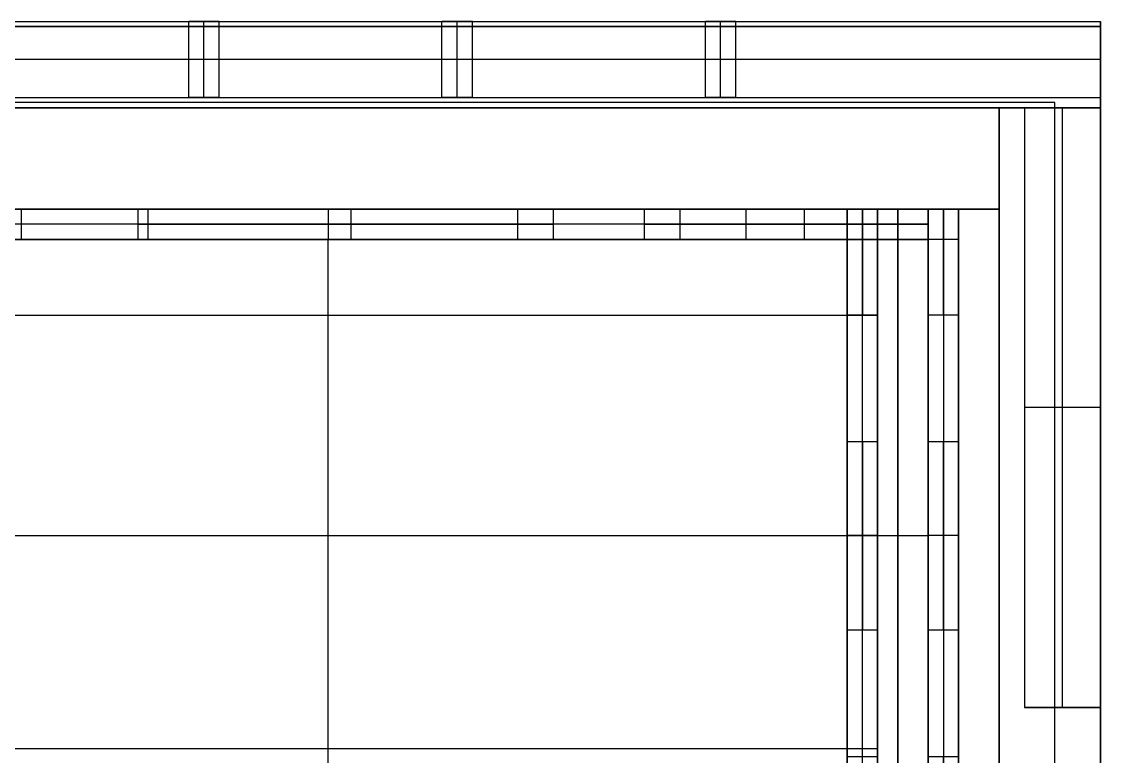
# Model space of a CAD drawing. Header units: millimetres. Extents: x 54 to 2208, y -253 to 13074.
# Drawn here: x 343 to 556, y 400 to 545 of the extents above; entities that cross this region are included whole.
import ezdxf

# ---------------------------------------------------------------- set-up
doc = ezdxf.new("R2010")
doc.units = ezdxf.units.MM
doc.header["$MEASUREMENT"] = 0
for name, color, linetype, true_color in [('Default', 178, 'Continuous', 0x000000), ('Drawers', 1, 'Continuous', 0xff0000), ('Hanging stuff', 5, 'Continuous', 0x0000ff), ('Little drawers', 15, 'Continuous', 0xa43730)]:
    doc.layers.add(name, color=color, linetype=linetype, true_color=true_color)

msp = doc.modelspace()

# ---------------------------------------------------------------- linework, layer by layer
at = {"layer": 'Default'}
for p, q in [((56, 545), (556, 545)), ((56, 545, 900), (556, 545, 900)), ((56, 545, 600), (556, 545, 600)), ((556, 544), (56, 544)), ((556, 544, 15), (56, 544, 15)), ((56, 544, 7.5), (556, 544, 7.5)), ((556, 544, 900), (56, 544, 900)), ((556, 544, 915), (56, 544, 915)), ((56, 544, 907.5), (556, 544, 907.5)), ((382, 545, 378), (376, 545, 378)), ((376, 545, 378), (376, 545, 408)), ((376, 545, 408), (382, 545, 408)), ((376, 530, 378), (376, 545, 378)), ((376, 530, 408), (376, 545, 408)), ((382, 545, 503), (376, 545, 503)), ((376, 545, 503), (376, 545, 533)), ((376, 545, 533), (382, 545, 533)), ((376, 530, 503), (376, 545, 503)), ((376, 530, 533), (376, 545, 533)), ((382, 545, 678), (376, 545, 678)), ((376, 545, 678), (376, 545, 708)), ((376, 545, 708), (382, 545, 708)), ((376, 530, 678), (376, 545, 678)), ((376, 530, 708), (376, 545, 708)), ((382, 545, 803), (376, 545, 803)), ((376, 545, 803), (376, 545, 833)), ((376, 545, 833), (382, 545, 833)), ((376, 530, 803), (376, 545, 803)), ((376, 530, 833), (376, 545, 833)), ((382, 545, 78), (376, 545, 78)), ((376, 545, 78), (376, 545, 108)), ((376, 545, 108), (382, 545, 108)), ((376, 530, 78), (376, 545, 78)), ((376, 530, 108), (376, 545, 108)), ((382, 545, 203), (376, 545, 203)), ((376, 545, 203), (376, 545, 233)), ((376, 545, 233), (382, 545, 233)), ((376, 530, 203), (376, 545, 203)), ((376, 530, 233), (376, 545, 233)), ((376, 530, 393), (376, 545, 393)), ((376, 530, 518), (376, 545, 518)), ((376, 530, 693), (376, 545, 693)), ((376, 530, 818), (376, 545, 818)), ((376, 530, 93), (376, 545, 93)), ((376, 530, 218), (376, 545, 218)), ((379, 530, 378), (379, 545, 378)), ((379, 530, 408), (379, 545, 408)), ((379, 530, 503), (379, 545, 503)), ((379, 530, 533), (379, 545, 533)), ((379, 530, 678), (379, 545, 678)), ((379, 530, 708), (379, 545, 708)), ((379, 530, 803), (379, 545, 803)), ((379, 530, 833), (379, 545, 833)), ((379, 530, 78), (379, 545, 78)), ((379, 530, 108), (379, 545, 108)), ((379, 530, 203), (379, 545, 203)), ((379, 530, 233), (379, 545, 233)), ((382, 545, 408), (382, 545, 378)), ((382, 530, 378), (382, 545, 378)), ((382, 530, 408), (382, 545, 408)), ((382, 545, 533), (382, 545, 503)), ((382, 530, 503), (382, 545, 503)), ((382, 530, 533), (382, 545, 533)), ((382, 545, 708), (382, 545, 678)), ((382, 530, 678), (382, 545, 678)), ((382, 530, 708), (382, 545, 708)), ((382, 545, 833), (382, 545, 803)), ((382, 530, 803), (382, 545, 803)), ((382, 530, 833), (382, 545, 833)), ((382, 545, 108), (382, 545, 78)), ((382, 530, 78), (382, 545, 78)), ((382, 530, 108), (382, 545, 108)), ((382, 545, 233), (382, 545, 203)), ((382, 530, 203), (382, 545, 203)), ((382, 530, 233), (382, 545, 233)), ((382, 530, 393), (382, 545, 393)), ((382, 530, 518), (382, 545, 518)), ((382, 530, 693), (382, 545, 693)), ((382, 530, 818), (382, 545, 818)), ((382, 530, 93), (382, 545, 93)), ((382, 530, 218), (382, 545, 218)), ((432, 545, 378), (426, 545, 378)), ((426, 545, 378), (426, 545, 408)), ((426, 545, 408), (432, 545, 408)), ((426, 530, 378), (426, 545, 378)), ((426, 530, 408), (426, 545, 408)), ((432, 545, 503), (426, 545, 503)), ((426, 545, 503), (426, 545, 533)), ((426, 545, 533), (432, 545, 533)), ((426, 530, 503), (426, 545, 503)), ((426, 530, 533), (426, 545, 533)), ((432, 545, 678), (426, 545, 678)), ((426, 545, 678), (426, 545, 708)), ((426, 545, 708), (432, 545, 708)), ((426, 530, 678), (426, 545, 678)), ((426, 530, 708), (426, 545, 708)), ((432, 545, 803), (426, 545, 803)), ((426, 545, 803), (426, 545, 833)), ((426, 545, 833), (432, 545, 833)), ((426, 530, 803), (426, 545, 803)), ((426, 530, 833), (426, 545, 833)), ((432, 545, 78), (426, 545, 78)), ((426, 545, 78), (426, 545, 108)), ((426, 545, 108), (432, 545, 108)), ((426, 530, 78), (426, 545, 78)), ((426, 530, 108), (426, 545, 108)), ((432, 545, 203), (426, 545, 203)), ((426, 545, 203), (426, 545, 233)), ((426, 545, 233), (432, 545, 233)), ((426, 530, 203), (426, 545, 203)), ((426, 530, 233), (426, 545, 233)), ((426, 530, 393), (426, 545, 393)), ((426, 530, 518), (426, 545, 518)), ((426, 530, 693), (426, 545, 693)), ((426, 530, 818), (426, 545, 818)), ((426, 530, 93), (426, 545, 93)), ((426, 530, 218), (426, 545, 218)), ((429, 530, 378), (429, 545, 378)), ((429, 530, 408), (429, 545, 408)), ((429, 530, 503), (429, 545, 503)), ((429, 530, 533), (429, 545, 533)), ((429, 530, 678), (429, 545, 678)), ((429, 530, 708), (429, 545, 708)), ((429, 530, 803), (429, 545, 803)), ((429, 530, 833), (429, 545, 833)), ((429, 530, 78), (429, 545, 78)), ((429, 530, 108), (429, 545, 108)), ((429, 530, 203), (429, 545, 203)), ((429, 530, 233), (429, 545, 233)), ((432, 545, 408), (432, 545, 378)), ((432, 530, 378), (432, 545, 378)), ((432, 530, 408), (432, 545, 408)), ((432, 545, 533), (432, 545, 503)), ((432, 530, 503), (432, 545, 503)), ((432, 530, 533), (432, 545, 533)), ((432, 545, 708), (432, 545, 678)), ((432, 530, 678), (432, 545, 678)), ((432, 530, 708), (432, 545, 708)), ((432, 545, 833), (432, 545, 803)), ((432, 530, 803), (432, 545, 803)), ((432, 530, 833), (432, 545, 833)), ((432, 545, 108), (432, 545, 78)), ((432, 530, 78), (432, 545, 78)), ((432, 530, 108), (432, 545, 108)), ((432, 545, 233), (432, 545, 203)), ((432, 530, 203), (432, 545, 203)), ((432, 530, 233), (432, 545, 233)), ((432, 530, 393), (432, 545, 393)), ((432, 530, 518), (432, 545, 518)), ((432, 530, 693), (432, 545, 693)), ((432, 530, 818), (432, 545, 818)), ((432, 530, 93), (432, 545, 93)), ((432, 530, 218), (432, 545, 218)), ((484, 545, 378), (478, 545, 378)), ((478, 545, 378), (478, 545, 408)), ((478, 545, 408), (484, 545, 408)), ((478, 530, 378), (478, 545, 378)), ((478, 530, 408), (478, 545, 408)), ((484, 545, 503), (478, 545, 503)), ((478, 545, 503), (478, 545, 533)), ((478, 545, 533), (484, 545, 533)), ((478, 530, 503), (478, 545, 503)), ((478, 530, 533), (478, 545, 533)), ((484, 545, 678), (478, 545, 678)), ((478, 545, 678), (478, 545, 708)), ((478, 545, 708), (484, 545, 708)), ((478, 530, 678), (478, 545, 678)), ((478, 530, 708), (478, 545, 708)), ((484, 545, 803), (478, 545, 803)), ((478, 545, 803), (478, 545, 833)), ((478, 545, 833), (484, 545, 833)), ((478, 530, 803), (478, 545, 803)), ((478, 530, 833), (478, 545, 833)), ((484, 545, 78), (478, 545, 78)), ((478, 545, 78), (478, 545, 108)), ((478, 545, 108), (484, 545, 108)), ((478, 530, 78), (478, 545, 78)), ((478, 530, 108), (478, 545, 108)), ((484, 545, 203), (478, 545, 203)), ((478, 545, 203), (478, 545, 233)), ((478, 545, 233), (484, 545, 233)), ((478, 530, 203), (478, 545, 203)), ((478, 530, 233), (478, 545, 233)), ((478, 530, 393), (478, 545, 393)), ((478, 530, 518), (478, 545, 518)), ((478, 530, 693), (478, 545, 693)), ((478, 530, 818), (478, 545, 818)), ((478, 530, 93), (478, 545, 93)), ((478, 530, 218), (478, 545, 218)), ((481, 530, 378), (481, 545, 378)), ((481, 530, 408), (481, 545, 408)), ((481, 530, 503), (481, 545, 503)), ((481, 530, 533), (481, 545, 533)), ((481, 530, 678), (481, 545, 678)), ((481, 530, 708), (481, 545, 708)), ((481, 530, 803), (481, 545, 803)), ((481, 530, 833), (481, 545, 833)), ((481, 530, 78), (481, 545, 78)), ((481, 530, 108), (481, 545, 108)), ((481, 530, 203), (481, 545, 203)), ((481, 530, 233), (481, 545, 233)), ((484, 545, 408), (484, 545, 378)), ((484, 530, 378), (484, 545, 378)), ((484, 530, 408), (484, 545, 408)), ((484, 545, 533), (484, 545, 503)), ((484, 530, 503), (484, 545, 503)), ((484, 530, 533), (484, 545, 533)), ((484, 545, 708), (484, 545, 678)), ((484, 530, 678), (484, 545, 678)), ((484, 530, 708), (484, 545, 708)), ((484, 545, 833), (484, 545, 803)), ((484, 530, 803), (484, 545, 803)), ((484, 530, 833), (484, 545, 833)), ((484, 545, 108), (484, 545, 78)), ((484, 530, 78), (484, 545, 78)), ((484, 530, 108), (484, 545, 108)), ((484, 545, 233), (484, 545, 203)), ((484, 530, 203), (484, 545, 203)), ((484, 530, 233), (484, 545, 233)), ((484, 530, 393), (484, 545, 393)), ((484, 530, 518), (484, 545, 518)), ((484, 530, 693), (484, 545, 693)), ((484, 530, 818), (484, 545, 818)), ((484, 530, 93), (484, 545, 93)), ((484, 530, 218), (484, 545, 218)), ((556, 545), (556, 530)), ((556, 545), (556, 545, 900)), ((556, 530, 900), (556, 545, 900)), ((556, 530, 600), (556, 545, 600)), ((556, -56), (556, 544)), ((556, -56, 15), (556, 544, 15)), ((556, 544, 15), (556, 544)), ((556, 544, 7.5), (556, -56, 7.5)), ((556, 544, 15), (556, 425.65, 15)), ((556, 425.65, 900), (556, 544, 900)), ((556, 544, 900), (556, 544, 15)), ((556, 425.65, 607.5), (556, 544, 607.5)), ((556, -56, 900), (556, 544, 900)), ((556, -56, 915), (556, 544, 915)), ((556, 544, 915), (556, 544, 900)), ((556, 544, 907.5), (556, -56, 907.5)), ((556, 537.5), (56, 537.5)), ((556, 537.5, 900), (556, 537.5)), ((56, 530), (556, 530)), ((56, 530, 900), (556, 530, 900)), ((56, 530, 600), (556, 530, 600)), ((547, 529, 289), (65, 529, 289)), ((547, 529, 304), (65, 529, 304)), ((547, 529, 601), (65, 529, 601)), ((547, 529, 616), (65, 529, 616)), ((382, 530, 378), (376, 530, 378)), ((376, 530, 378), (376, 530, 408)), ((376, 530, 408), (382, 530, 408)), ((382, 530, 503), (376, 530, 503)), ((376, 530, 503), (376, 530, 533)), ((376, 530, 533), (382, 530, 533)), ((382, 530, 678), (376, 530, 678)), ((376, 530, 678), (376, 530, 708)), ((376, 530, 708), (382, 530, 708)), ((382, 530, 803), (376, 530, 803)), ((376, 530, 803), (376, 530, 833)), ((376, 530, 833), (382, 530, 833)), ((382, 530, 78), (376, 530, 78)), ((376, 530, 78), (376, 530, 108)), ((376, 530, 108), (382, 530, 108)), ((382, 530, 203), (376, 530, 203)), ((376, 530, 203), (376, 530, 233)), ((376, 530, 233), (382, 530, 233)), ((382, 530, 408), (382, 530, 378)), ((382, 530, 533), (382, 530, 503)), ((382, 530, 708), (382, 530, 678)), ((382, 530, 833), (382, 530, 803)), ((382, 530, 108), (382, 530, 78)), ((382, 530, 233), (382, 530, 203)), ((432, 530, 378), (426, 530, 378)), ((426, 530, 378), (426, 530, 408)), ((426, 530, 408), (432, 530, 408)), ((432, 530, 503), (426, 530, 503)), ((426, 530, 503), (426, 530, 533)), ((426, 530, 533), (432, 530, 533)), ((432, 530, 678), (426, 530, 678)), ((426, 530, 678), (426, 530, 708)), ((426, 530, 708), (432, 530, 708)), ((432, 530, 803), (426, 530, 803)), ((426, 530, 803), (426, 530, 833)), ((426, 530, 833), (432, 530, 833)), ((432, 530, 78), (426, 530, 78)), ((426, 530, 78), (426, 530, 108)), ((426, 530, 108), (432, 530, 108)), ((432, 530, 203), (426, 530, 203)), ((426, 530, 203), (426, 530, 233)), ((426, 530, 233), (432, 530, 233)), ((432, 530, 408), (432, 530, 378)), ((432, 530, 533), (432, 530, 503)), ((432, 530, 708), (432, 530, 678)), ((432, 530, 833), (432, 530, 803)), ((432, 530, 108), (432, 530, 78)), ((432, 530, 233), (432, 530, 203)), ((484, 530, 378), (478, 530, 378)), ((478, 530, 378), (478, 530, 408)), ((478, 530, 408), (484, 530, 408)), ((484, 530, 503), (478, 530, 503)), ((478, 530, 503), (478, 530, 533)), ((478, 530, 533), (484, 530, 533)), ((484, 530, 678), (478, 530, 678)), ((478, 530, 678), (478, 530, 708)), ((478, 530, 708), (484, 530, 708)), ((484, 530, 803), (478, 530, 803)), ((478, 530, 803), (478, 530, 833)), ((478, 530, 833), (484, 530, 833)), ((484, 530, 78), (478, 530, 78)), ((478, 530, 78), (478, 530, 108)), ((478, 530, 108), (484, 530, 108)), ((484, 530, 203), (478, 530, 203)), ((478, 530, 203), (478, 530, 233)), ((478, 530, 233), (484, 530, 233)), ((484, 530, 408), (484, 530, 378)), ((484, 530, 533), (484, 530, 503)), ((484, 530, 708), (484, 530, 678)), ((484, 530, 833), (484, 530, 803)), ((484, 530, 108), (484, 530, 78)), ((484, 530, 233), (484, 530, 203)), ((547, -41, 289), (547, 529, 289)), ((547, 529, 289), (547, 529, 304)), ((547, -41, 304), (547, 529, 304)), ((547, -41, 601), (547, 529, 601)), ((547, 529, 601), (547, 529, 616)), ((547, -41, 616), (547, 529, 616)), ((556, 530), (556, 530, 900)), ((536, 528, 601), (54, 528, 601)), ((54, 528, 616), (536, 528, 616)), ((54, 528, 631), (536, 528, 631)), ((54, 528, 608.5), (536, 528, 608.5)), ((536, 528, 623.5), (54, 528, 623.5)), ((536, 528, 601), (54, 528, 601)), ((74, 528, 15), (556, 528, 15)), ((74, 528, 30), (556, 528, 30)), ((556, 528, 22.5), (74, 528, 22.5)), ((74, 528, 304), (556, 528, 304)), ((74, 528, 319), (556, 528, 319)), ((556, 528, 311.5), (74, 528, 311.5)), ((536, -42, 601), (536, 528, 601)), ((536, 528, 616), (536, 528, 601)), ((536, 528, 631), (536, 528, 616)), ((536, 528, 631), (536, 508, 631)), ((536, 528, 616), (536, 508, 616)), ((536, 528, 608.5), (536, -42, 608.5)), ((536, 508, 623.5), (536, 528, 623.5)), ((536, -42, 601), (536, 528, 601)), ((556, 528, 15), (541, 528, 15)), ((541, 528, 15), (541, 409.65, 15)), ((541, 528, 290), (547, 528, 290)), ((541, 528, 305), (547, 528, 305)), ((541, 528, 290), (541, 409.65, 290)), ((541, 528, 305), (541, 409.65, 305)), ((541, 528, 290), (541, 528, 15)), ((541, 528, 601), (547, 528, 601)), ((541, 528, 616), (547, 528, 616)), ((541, 528, 601), (541, 409.65, 601)), ((541, 528, 616), (541, 409.65, 616)), ((541, 528, 601), (541, 528, 305)), ((541, 528, 900), (556, 528, 900)), ((541, 528, 900), (541, 409.65, 900)), ((541, 528, 900), (541, 528, 616)), ((547, 528, 305), (547, 528, 290)), ((547, 409.65, 290), (547, 528, 290)), ((547, 409.65, 305), (547, 528, 305)), ((547, 528, 616), (547, 528, 601)), ((547, 409.65, 601), (547, 528, 601)), ((547, 409.65, 616), (547, 528, 616)), ((547, 409.65, 297.5), (547, 528, 297.5)), ((547, 409.65, 608.5), (547, 528, 608.5)), ((556, 528, 607.5), (547, 528, 607.5)), ((548.5, 409.65, 15), (548.5, 528, 15)), ((548.5, 528, 15), (548.5, 528, 900)), ((556, 528, 15), (556, 508, 15)), ((556, 528, 30), (556, 528, 15)), ((556, 528, 30), (556, 508, 30)), ((556, 508, 22.5), (556, 528, 22.5)), ((556, 528, 304), (556, 508, 304)), ((556, 528, 319), (556, 528, 304)), ((556, 528, 319), (556, 508, 319)), ((556, 508, 311.5), (556, 528, 311.5)), ((556, 528, 15), (556, 409.65, 15)), ((556, 528, 900), (556, 409.65, 900)), ((556, 528, 900), (556, 528, 15)), ((556, 409.65, 607.5), (556, 528, 607.5)), ((536, 518, 616), (536, 518, 631)), ((556, 518, 15), (556, 518, 30)), ((556, 518, 304), (556, 518, 319)), ((516, 508, 631), (74, 508, 631)), ((74, 508, 616), (516, 508, 616)), ((74, 508, 623.5), (516, 508, 623.5)), ((94, 508, 15), (536, 508, 15)), ((536, 508, 30), (94, 508, 30)), ((94, 508, 22.5), (536, 508, 22.5)), ((94, 508, 304), (536, 508, 304)), ((536, 508, 319), (94, 508, 319)), ((94, 508, 311.5), (536, 508, 311.5)), ((516, -22, 631), (516, 508, 631)), ((516, 508, 631), (516, 508, 616)), ((516, 508, 616), (516, -22, 616)), ((516, 508, 623.5), (516, -22, 623.5)), ((536, 508, 616), (536, -42, 616)), ((536, 508, 616), (536, 508, 631)), ((536, 508, 631), (536, -42, 631)), ((536, -42, 623.5), (536, 508, 623.5)), ((536, 508, 15), (536, -22, 15)), ((536, -22, 30), (536, 508, 30)), ((536, 508, 30), (536, 508, 15)), ((536, 508, 22.5), (536, -22, 22.5)), ((536, 508, 304), (536, -22, 304)), ((536, -22, 319), (536, 508, 319)), ((536, 508, 319), (536, 508, 304)), ((536, 508, 311.5), (536, -22, 311.5)), ((556, 508, 15), (556, -42, 15)), ((556, 508, 15), (556, 508, 30)), ((556, 508, 30), (556, -42, 30)), ((556, -42, 22.5), (556, 508, 22.5)), ((556, 508, 304), (556, -42, 304)), ((556, 508, 304), (556, 508, 319)), ((556, 508, 319), (556, -42, 319)), ((556, -42, 311.5), (556, 508, 311.5)), ((512, 487, 905), (107, 487, 905)), ((512, 487, 915), (107, 487, 915)), ((512, 487, 910), (107, 487, 910)), ((512, 316, 905), (512, 487, 905)), ((512, 487, 905), (512, 487, 915)), ((512, 316, 915), (512, 487, 915)), ((512, 316, 910), (512, 487, 910)), ((556, 484.83, 900), (556, 484.83, 15)), ((556, 468.83, 15), (541, 468.83, 15)), ((541, 468.83, 290), (541, 468.83, 15)), ((541, 468.83, 601), (541, 468.83, 305)), ((541, 468.83, 900), (541, 468.83, 616)), ((556, 468.83, 900), (556, 468.83, 15)), ((556, 425.65, 15), (556, 425.65, 900)), ((541, 409.65, 15), (556, 409.65, 15)), ((541, 409.65, 15), (541, 409.65, 290)), ((547, 409.65, 290), (541, 409.65, 290)), ((547, 409.65, 305), (541, 409.65, 305)), ((541, 409.65, 305), (541, 409.65, 601)), ((547, 409.65, 601), (541, 409.65, 601)), ((547, 409.65, 616), (541, 409.65, 616)), ((541, 409.65, 616), (541, 409.65, 900)), ((556, 409.65, 900), (541, 409.65, 900)), ((547, 409.65, 290), (547, 409.65, 305)), ((547, 409.65, 601), (547, 409.65, 616)), ((556, 409.65, 607.5), (547, 409.65, 607.5)), ((548.5, 409.65, 900), (548.5, 409.65, 15)), ((556, 409.65, 15), (556, 409.65, 900)), ((107, 401.5, 905), (512, 401.5, 905)), ((512, 401.5, 905), (512, 401.5, 915))]:
    msp.add_line(p, q, dxfattribs=at)
for points in [[(56, 544), (56, -56), (556, -56), (556, 544)], [(56, 544), (56, -56), (556, -56), (556, 544)], [(54, -42), (536, -42), (536, 528), (54, 528)]]:
    msp.add_lwpolyline(points, close=True, dxfattribs=at)
at = {"layer": 'Default', "extrusion": (1, 0, 0)}
for points in [[(544, 900), (544, 15), (425.65, 15), (425.65, 900)], [(544, 900), (544, 0), (-56, 0), (-56, 900)]]:
    msp.add_lwpolyline(points, dxfattribs=at)
at = {"layer": 'Drawers'}
for p, q in [((94, 508, 64.41), (528, 508, 64.41)), ((94, 508, 353.41), (528, 508, 353.41)), ((100, 508, 113.81), (522, 508, 113.81)), ((100, 508, 402.81), (522, 508, 402.81)), ((343, 508, 15), (281, 508, 15)), ((343, 508, 304), (281, 508, 304)), ((343, 508, 15), (368, 508, 15)), ((343, 502, 15), (343, 508, 15)), ((343, 508, 21), (343, 508, 15)), ((368, 508, 21), (343, 508, 21)), ((368, 508, 18), (343, 508, 18)), ((343, 508, 304), (368, 508, 304)), ((343, 502, 304), (343, 508, 304)), ((343, 508, 310), (343, 508, 304)), ((368, 508, 310), (343, 508, 310)), ((368, 508, 307), (343, 508, 307)), ((355.5, 508, 15), (355.5, 508, 21)), ((355.5, 508, 304), (355.5, 508, 310)), ((368, 502, 15), (368, 508, 15)), ((368, 508, 15), (368, 508, 21)), ((448, 508, 15), (368, 508, 15)), ((368, 502, 304), (368, 508, 304)), ((368, 508, 304), (368, 508, 310)), ((448, 508, 304), (368, 508, 304)), ((408, 508, 15), (408, 502, 15)), ((408, 508, 304), (408, 502, 304)), ((448, 508, 15), (473, 508, 15)), ((448, 502, 15), (448, 508, 15)), ((448, 508, 21), (448, 508, 15)), ((473, 508, 21), (448, 508, 21)), ((473, 508, 18), (448, 508, 18)), ((448, 508, 304), (473, 508, 304)), ((448, 502, 304), (448, 508, 304)), ((448, 508, 310), (448, 508, 304)), ((473, 508, 310), (448, 508, 310)), ((473, 508, 307), (448, 508, 307)), ((460.5, 508, 15), (460.5, 508, 21)), ((460.5, 508, 304), (460.5, 508, 310)), ((473, 502, 15), (473, 508, 15)), ((473, 508, 15), (473, 508, 21)), ((522, 508, 15), (473, 508, 15)), ((473, 502, 304), (473, 508, 304)), ((473, 508, 304), (473, 508, 310)), ((522, 508, 304), (473, 508, 304)), ((497.5, 508, 15), (497.5, 502, 15)), ((497.5, 508, 304), (497.5, 502, 304)), ((522, 508, 21), (522, 508, 15)), ((522, 508, 54.91), (522, 508, 21)), ((522, 508, 54.91), (528, 508, 54.91)), ((522, 508, 79.91), (528, 508, 79.91)), ((522, 508, 113.81), (522, 508, 79.91)), ((522, 508, 15), (522, 502, 15)), ((522, 502, 113.81), (522, 508, 113.81)), ((528, 508, 113.81), (522, 508, 113.81)), ((522, 508, 15), (528, 508, 15)), ((528, 508, 96.86), (522, 508, 96.86)), ((528, 508, 21), (522, 508, 21)), ((522, 508, 310), (522, 508, 304)), ((522, 508, 343.91), (522, 508, 310)), ((522, 508, 343.91), (528, 508, 343.91)), ((522, 508, 368.91), (528, 508, 368.91)), ((522, 508, 402.81), (522, 508, 368.91)), ((522, 508, 304), (522, 502, 304)), ((522, 502, 402.81), (522, 508, 402.81)), ((528, 508, 402.81), (522, 508, 402.81)), ((522, 508, 304), (528, 508, 304)), ((528, 508, 385.86), (522, 508, 385.86)), ((528, 508, 310), (522, 508, 310)), ((525, 508, 79.91), (525, 508, 113.81)), ((525, 508, 15), (525, 508, 54.91)), ((525, 487.12, 15), (525, 508, 15)), ((525, 508, 113.81), (525, 379.09, 113.81)), ((525, 508, 368.91), (525, 508, 402.81)), ((525, 508, 304), (525, 508, 343.91)), ((525, 487.12, 304), (525, 508, 304)), ((525, 508, 402.81), (525, 379.09, 402.81)), ((528, 508, 79.91), (528, 508, 54.91)), ((528, 508, 79.91), (528, 502, 79.91)), ((528, 502, 54.91), (528, 508, 54.91)), ((528, 508, 113.81), (528, 508, 79.91)), ((528, 379.09, 113.81), (528, 508, 113.81)), ((528, 508, 15), (528, 487.12, 15)), ((528, 508, 54.91), (528, 508, 15)), ((528, 508, 67.41), (528, 502, 67.41)), ((528, 508, 368.91), (528, 508, 343.91)), ((528, 508, 368.91), (528, 502, 368.91)), ((528, 502, 343.91), (528, 508, 343.91)), ((528, 508, 402.81), (528, 508, 368.91)), ((528, 379.09, 402.81), (528, 508, 402.81)), ((528, 508, 304), (528, 487.12, 304)), ((528, 508, 343.91), (528, 508, 304)), ((528, 508, 356.41), (528, 502, 356.41)), ((522, 505, 113.81), (100, 505, 113.81)), ((522, 505, 402.81), (100, 505, 402.81)), ((368, 505, 15), (448, 505, 15)), ((368, 505, 304), (448, 505, 304)), ((473, 505, 15), (522, 505, 15)), ((473, 505, 304), (522, 505, 304)), ((528, 505, 54.91), (528, 505, 79.91)), ((528, 505, 343.91), (528, 505, 368.91)), ((100, 502, 113.81), (522, 502, 113.81)), ((100, 502, 64.41), (522, 502, 64.41)), ((100, 502, 402.81), (522, 502, 402.81)), ((100, 502, 353.41), (522, 502, 353.41)), ((343, 502, 15), (281, 502, 15)), ((281, 502, 21), (343, 502, 21)), ((343, 502, 304), (281, 502, 304)), ((281, 502, 310), (343, 502, 310)), ((368, 502, 21), (343, 502, 21)), ((368, 502, 310), (343, 502, 310)), ((448, 502, 15), (368, 502, 15)), ((368, 502, 21), (448, 502, 21)), ((448, 502, 304), (368, 502, 304)), ((368, 502, 310), (448, 502, 310)), ((473, 502, 21), (448, 502, 21)), ((473, 502, 310), (448, 502, 310)), ((522, 502, 15), (473, 502, 15)), ((473, 502, 21), (522, 502, 21)), ((522, 502, 304), (473, 502, 304)), ((473, 502, 310), (522, 502, 310)), ((522, 502, 15), (522, 487.12, 15)), ((522, 502, 21), (522, 487.12, 21)), ((522, 502, 113.81), (522, 502, 79.91)), ((522, 502, 54.91), (522, 502, 21)), ((522, 385.09, 113.81), (522, 502, 113.81)), ((522, 502, 79.91), (522, 502, 54.91)), ((528, 502, 15), (522, 502, 15)), ((522, 385.09, 64.41), (522, 502, 64.41)), ((522, 502, 304), (522, 487.12, 304)), ((522, 502, 310), (522, 487.12, 310)), ((522, 502, 402.81), (522, 502, 368.91)), ((522, 502, 343.91), (522, 502, 310)), ((522, 385.09, 402.81), (522, 502, 402.81)), ((522, 502, 368.91), (522, 502, 343.91)), ((528, 502, 304), (522, 502, 304)), ((522, 385.09, 353.41), (522, 502, 353.41)), ((528, 502, 79.91), (528, 502, 54.91)), ((528, 385.09, 64.41), (528, 502, 64.41)), ((528, 502, 368.91), (528, 502, 343.91)), ((528, 385.09, 353.41), (528, 502, 353.41)), ((522, 487.12, 15), (528, 487.12, 15)), ((522, 487.12, 21), (522, 462.12, 21)), ((522, 487.12, 304), (528, 487.12, 304)), ((522, 487.12, 310), (522, 462.12, 310)), ((528, 487.12, 15), (528, 462.12, 15)), ((528, 487.12, 15), (528, 487.12, 21)), ((528, 487.12, 21), (528, 462.12, 21)), ((528, 462.12, 18), (528, 487.12, 18)), ((528, 487.12, 304), (528, 462.12, 304)), ((528, 487.12, 304), (528, 487.12, 310)), ((528, 487.12, 310), (528, 462.12, 310)), ((528, 462.12, 307), (528, 487.12, 307)), ((528, 474.62, 15), (528, 474.62, 21)), ((528, 474.62, 304), (528, 474.62, 310)), ((522, 462.12, 15), (522, 424.97, 15)), ((522, 462.12, 15), (528, 462.12, 15)), ((522, 462.12, 21), (522, 424.97, 21)), ((522, 462.12, 304), (522, 424.97, 304)), ((522, 462.12, 304), (528, 462.12, 304)), ((522, 462.12, 310), (522, 424.97, 310)), ((525, 424.97, 15), (525, 462.12, 15)), ((525, 424.97, 304), (525, 462.12, 304)), ((528, 462.12, 21), (528, 462.12, 15)), ((528, 462.12, 15), (528, 424.97, 15)), ((528, 462.12, 310), (528, 462.12, 304)), ((528, 462.12, 304), (528, 424.97, 304)), ((100, 443.55, 15), (522, 443.55, 15)), ((100, 443.55, 21), (522, 443.55, 21)), ((100, 443.55, 304), (522, 443.55, 304)), ((100, 443.55, 310), (522, 443.55, 310)), ((528, 443.55, 15), (522, 443.55, 15)), ((528, 443.55, 113.81), (522, 443.55, 113.81)), ((522, 443.55, 21), (522, 443.55, 113.81)), ((528, 443.55, 304), (522, 443.55, 304)), ((528, 443.55, 402.81), (522, 443.55, 402.81)), ((522, 443.55, 310), (522, 443.55, 402.81)), ((528, 443.55, 15), (528, 443.55, 113.81)), ((528, 443.55, 304), (528, 443.55, 402.81)), ((522, 424.97, 15), (528, 424.97, 15)), ((522, 424.97, 21), (522, 399.97, 21)), ((522, 424.97, 304), (528, 424.97, 304)), ((522, 424.97, 310), (522, 399.97, 310)), ((528, 424.97, 15), (528, 399.97, 15)), ((528, 424.97, 15), (528, 424.97, 21)), ((528, 424.97, 21), (528, 399.97, 21)), ((528, 399.97, 18), (528, 424.97, 18)), ((528, 424.97, 304), (528, 399.97, 304)), ((528, 424.97, 304), (528, 424.97, 310)), ((528, 424.97, 310), (528, 399.97, 310)), ((528, 399.97, 307), (528, 424.97, 307)), ((528, 412.47, 15), (528, 412.47, 21)), ((528, 412.47, 304), (528, 412.47, 310)), ((522, 399.97, 15), (522, 385.09, 15)), ((522, 399.97, 15), (528, 399.97, 15)), ((522, 399.97, 21), (522, 385.09, 21)), ((522, 399.97, 304), (522, 385.09, 304)), ((522, 399.97, 304), (528, 399.97, 304)), ((522, 399.97, 310), (522, 385.09, 310)), ((525, 379.09, 15), (525, 399.97, 15)), ((525, 379.09, 304), (525, 399.97, 304)), ((528, 399.97, 21), (528, 399.97, 15)), ((528, 399.97, 15), (528, 379.09, 15)), ((528, 399.97, 310), (528, 399.97, 304)), ((528, 399.97, 304), (528, 379.09, 304))]:
    msp.add_line(p, q, dxfattribs=at)
at = {"layer": 'Hanging stuff'}
for p, q in [((56, 545, 900), (556, 545, 900)), ((556, 545, 900), (556, -56, 900)), ((71, 528, 900), (536, 528, 900)), ((536, 528, 900), (536, -41, 900))]:
    msp.add_line(p, q, dxfattribs=at)
at = {"layer": 'Little drawers'}
for p, q in [((295, 508, 650.41), (512, 508, 650.41)), ((301, 508, 699.81), (506, 508, 699.81)), ((366, 508, 601), (341, 508, 601)), ((366, 508, 607), (341, 508, 607)), ((341, 508, 604), (366, 508, 604)), ((353.5, 508, 601), (353.5, 508, 607)), ((366, 502, 601), (366, 508, 601)), ((366, 508, 601), (366, 508, 607)), ((441, 508, 601), (366, 508, 601)), ((403.5, 508, 699.81), (403.5, 508, 601)), ((403.5, 508, 601), (403.5, 502, 601)), ((403.5, 508, 699.81), (403.5, 502, 699.81)), ((441, 502, 601), (441, 508, 601)), ((466, 508, 601), (441, 508, 601)), ((466, 508, 607), (441, 508, 607)), ((441, 508, 607), (441, 508, 601)), ((441, 508, 604), (466, 508, 604)), ((453.5, 508, 601), (453.5, 508, 607)), ((466, 502, 601), (466, 508, 601)), ((466, 508, 601), (466, 508, 607)), ((506, 508, 601), (466, 508, 601)), ((486, 508, 601), (486, 502, 601)), ((506, 508, 601), (506, 508, 640.91)), ((506, 508, 640.91), (512, 508, 640.91)), ((506, 508, 665.91), (512, 508, 665.91)), ((506, 508, 665.91), (506, 508, 699.81)), ((506, 502, 601), (506, 508, 601)), ((506, 508, 699.81), (506, 502, 699.81)), ((512, 508, 601), (506, 508, 601)), ((506, 508, 699.81), (512, 508, 699.81)), ((512, 508, 607), (506, 508, 607)), ((512, 508, 682.86), (506, 508, 682.86)), ((509, 508, 640.91), (509, 508, 601)), ((509, 508, 699.81), (509, 508, 665.91)), ((509, 379.09, 699.81), (509, 508, 699.81)), ((509, 508, 601), (509, 487.12, 601)), ((512, 508, 665.91), (512, 508, 640.91)), ((512, 502, 665.91), (512, 508, 665.91)), ((512, 508, 640.91), (512, 502, 640.91)), ((512, 508, 601), (512, 508, 640.91)), ((512, 487.12, 601), (512, 508, 601)), ((512, 508, 699.81), (512, 379.09, 699.81)), ((512, 508, 665.91), (512, 508, 699.81)), ((512, 508, 653.41), (512, 502, 653.41)), ((506, 505, 699.81), (301, 505, 699.81)), ((366, 505, 601), (441, 505, 601)), ((466, 505, 601), (506, 505, 601)), ((512, 505, 640.91), (512, 505, 665.91)), ((301, 502, 699.81), (506, 502, 699.81)), ((301, 502, 650.41), (506, 502, 650.41)), ((366, 502, 607), (341, 502, 607)), ((441, 502, 601), (366, 502, 601)), ((441, 502, 607), (366, 502, 607)), ((403.5, 502, 699.81), (403.5, 502, 607)), ((403.5, 385.09, 607), (403.5, 502, 607)), ((466, 502, 607), (441, 502, 607)), ((506, 502, 601), (466, 502, 601)), ((506, 502, 607), (466, 502, 607)), ((506, 487.12, 601), (506, 502, 601)), ((506, 487.12, 607), (506, 502, 607)), ((506, 502, 699.81), (506, 502, 665.91)), ((506, 502, 640.91), (506, 502, 607)), ((506, 502, 640.91), (506, 502, 665.91)), ((506, 502, 699.81), (506, 385.09, 699.81)), ((512, 502, 601), (506, 502, 601)), ((506, 502, 650.41), (506, 385.09, 650.41)), ((512, 502, 640.91), (512, 502, 665.91)), ((512, 502, 650.41), (512, 385.09, 650.41)), ((506, 487.12, 601), (512, 487.12, 601)), ((506, 462.12, 607), (506, 487.12, 607)), ((512, 462.12, 601), (512, 487.12, 601)), ((512, 462.12, 607), (512, 487.12, 607)), ((512, 487.12, 607), (512, 487.12, 601)), ((512, 487.12, 604), (512, 462.12, 604)), ((512, 474.62, 601), (512, 474.62, 607)), ((506, 462.12, 601), (512, 462.12, 601)), ((506, 424.97, 601), (506, 462.12, 601)), ((506, 424.97, 607), (506, 462.12, 607)), ((509, 462.12, 601), (509, 424.97, 601)), ((512, 462.12, 601), (512, 462.12, 607)), ((512, 424.97, 601), (512, 462.12, 601)), ((301, 443.55, 607), (506, 443.55, 607)), ((512, 443.55, 699.81), (506, 443.55, 699.81)), ((512, 443.55, 601), (506, 443.55, 601)), ((506, 443.55, 607), (506, 443.55, 699.81)), ((512, 443.55, 601), (512, 443.55, 699.81)), ((506, 424.97, 601), (512, 424.97, 601)), ((506, 399.97, 607), (506, 424.97, 607)), ((512, 399.97, 601), (512, 424.97, 601)), ((512, 399.97, 607), (512, 424.97, 607)), ((512, 424.97, 607), (512, 424.97, 601)), ((512, 424.97, 604), (512, 399.97, 604)), ((512, 412.47, 601), (512, 412.47, 607)), ((506, 399.97, 601), (512, 399.97, 601)), ((506, 385.09, 601), (506, 399.97, 601)), ((506, 385.09, 607), (506, 399.97, 607)), ((512, 399.97, 601), (512, 399.97, 607)), ((512, 379.09, 601), (512, 399.97, 601))]:
    msp.add_line(p, q, dxfattribs=at)

doc.saveas('drawing.dxf')
